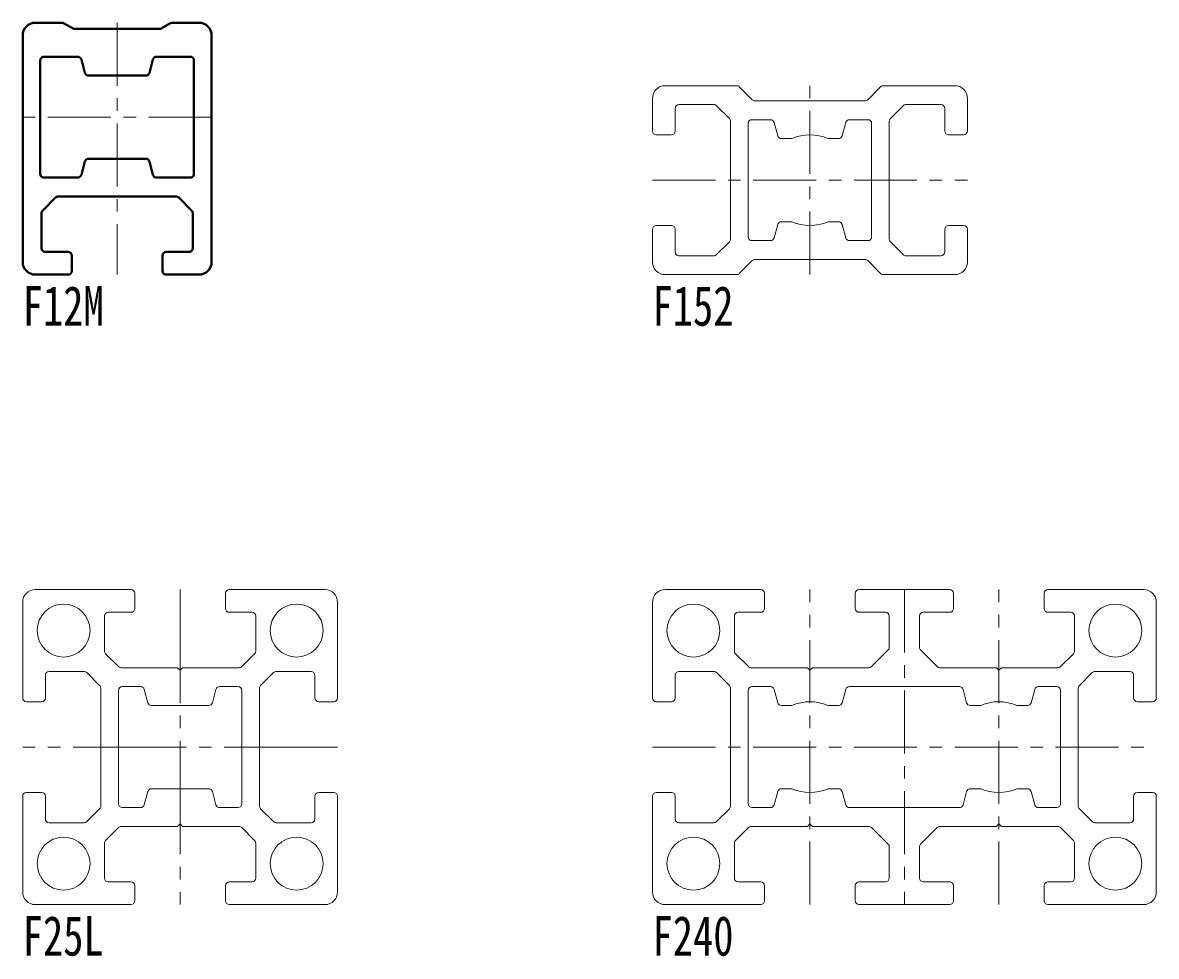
# Model space of a CAD drawing. Units: millimetres on the paper. Extents: x -594 to -264, y -425 to -350.
# Drawn here: x -594.5 to -504.5, y -424.6 to -350.5 of the extents above; entities that cross this region are included whole.
import ezdxf
from ezdxf.enums import TextEntityAlignment as Align

# ---------------------------------------------------------------- set-up
doc = ezdxf.new("R2010")
doc.units = ezdxf.units.MM
doc.linetypes.add('CHAIN1', pattern=[8, 5, -1, 1, -1])
doc.linetypes.add('CHAIN2', pattern=[12, 9, -1, 1, -1])
doc.layers.add('0-0', color=7, linetype='Continuous', lineweight=18)
doc.layers.add('0-1', color=4, linetype='CHAIN1', lineweight=18)
doc.styles.add('ＭＳ ゴシック', font='')
doc.styles.get('ＭＳ ゴシック').set_extended_font_data('MS Gothic')

msp = doc.modelspace()

# ---------------------------------------------------------------- linework, layer by layer
at = {"layer": '0-0', "lineweight": 40}
for p, q in [((-593.5, -350.5), (-591.396, -350.5)), ((-591.246, -350.54), (-590.45, -351)), ((-590.37, -351), (-583.63, -351)), ((-583.55, -351), (-582.754, -350.54)), ((-582.684, -350.5), (-580.5, -350.5)), ((-594.5, -369.5), (-594.5, -351.5)), ((-579.5, -351.5), (-579.5, -369.5)), ((-593.1, -362.5), (-593.1, -353.5)), ((-592.8, -353.2), (-590.132, -353.2)), ((-589.842, -353.422), (-589.56, -354.478)), ((-584.44, -354.478), (-584.158, -353.422)), ((-583.868, -353.2), (-581.2, -353.2)), ((-580.9, -353.5), (-580.9, -362.5)), ((-589.27, -354.7), (-584.73, -354.7)), ((-589.56, -361.522), (-589.842, -362.578)), ((-584.73, -361.3), (-589.27, -361.3)), ((-584.158, -362.578), (-584.44, -361.522)), ((-590.132, -362.8), (-592.8, -362.8)), ((-581.2, -362.8), (-583.868, -362.8)), ((-591.888, -364.388), (-592.912, -365.412)), ((-582.324, -364.3), (-591.676, -364.3)), ((-581.088, -365.412), (-582.112, -364.388)), ((-593, -365.624), (-593, -368.4)), ((-581, -368.4), (-581, -365.624)), ((-592.7, -368.7), (-590.9, -368.7)), ((-590.6, -369), (-590.6, -370.2)), ((-583.4, -370.2), (-583.4, -369)), ((-583.1, -368.7), (-581.3, -368.7)), ((-590.9, -370.5), (-593.5, -370.5)), ((-580.5, -370.5), (-583.1, -370.5))]:
    msp.add_line(p, q, dxfattribs=at)
at = {"layer": '0-0'}
for p, q in [((-537.824, -355.5), (-543.5, -355.5)), ((-520.5, -355.5), (-526.176, -355.5)), ((-536.588, -356.612), (-537.612, -355.588)), ((-526.388, -355.588), (-527.412, -356.612)), ((-544.5, -356.5), (-544.5, -359.1)), ((-542.7, -359.1), (-542.7, -357.3)), ((-542.4, -357), (-539.624, -357)), ((-539.412, -357.088), (-538.388, -358.112)), ((-527.624, -356.7), (-536.376, -356.7)), ((-525.612, -358.112), (-524.588, -357.088)), ((-524.376, -357), (-521.6, -357)), ((-521.3, -357.3), (-521.3, -359.1)), ((-519.5, -359.1), (-519.5, -356.5)), ((-535.132, -358.2), (-536.6, -358.2)), ((-527.4, -358.2), (-528.868, -358.2)), ((-538.3, -358.324), (-538.3, -367.676)), ((-536.9, -358.5), (-536.9, -367.5)), ((-534.56, -359.478), (-534.842, -358.422)), ((-529.158, -358.422), (-529.44, -359.478)), ((-527.1, -367.5), (-527.1, -358.5)), ((-525.7, -367.676), (-525.7, -358.324)), ((-544.2, -359.4), (-543, -359.4)), ((-533.439, -359.7), (-534.27, -359.7)), ((-529.73, -359.7), (-530.561, -359.7)), ((-521, -359.4), (-519.8, -359.4)), ((-534.27, -366.3), (-533.439, -366.3)), ((-530.561, -366.3), (-529.73, -366.3)), ((-544.5, -366.9), (-544.5, -369.5)), ((-543, -366.6), (-544.2, -366.6)), ((-542.7, -368.7), (-542.7, -366.9)), ((-534.842, -367.578), (-534.56, -366.522)), ((-529.44, -366.522), (-529.158, -367.578)), ((-521.3, -366.9), (-521.3, -368.7)), ((-519.8, -366.6), (-521, -366.6)), ((-519.5, -369.5), (-519.5, -366.9)), ((-538.388, -367.888), (-539.412, -368.912)), ((-536.6, -367.8), (-535.132, -367.8)), ((-528.868, -367.8), (-527.4, -367.8)), ((-524.588, -368.912), (-525.612, -367.888)), ((-539.624, -369), (-542.4, -369)), ((-521.6, -369), (-524.376, -369)), ((-537.612, -370.412), (-536.588, -369.388)), ((-536.376, -369.3), (-527.624, -369.3)), ((-527.412, -369.388), (-526.388, -370.412)), ((-543.5, -370.5), (-537.824, -370.5)), ((-526.176, -370.5), (-520.5, -370.5)), ((-585.9, -395.5), (-593.5, -395.5)), ((-585.6, -397), (-585.6, -395.8)), ((-578.4, -395.8), (-578.4, -397)), ((-570.5, -395.5), (-578.1, -395.5)), ((-535.9, -395.5), (-543.5, -395.5)), ((-535.6, -397), (-535.6, -395.8)), ((-528.4, -395.8), (-528.4, -397)), ((-520.9, -395.5), (-528.1, -395.5)), ((-520.6, -397), (-520.6, -395.8)), ((-513.4, -395.8), (-513.4, -397)), ((-505.5, -395.5), (-513.1, -395.5)), ((-594.5, -396.5), (-594.5, -404.1)), ((-569.5, -404.1), (-569.5, -396.5)), ((-544.5, -396.5), (-544.5, -404.1)), ((-504.5, -404.1), (-504.5, -396.5)), ((-588, -400.376), (-588, -397.6)), ((-587.7, -397.3), (-585.9, -397.3)), ((-578.1, -397.3), (-576.3, -397.3)), ((-576, -397.6), (-576, -400.376)), ((-538, -400.376), (-538, -397.6)), ((-537.7, -397.3), (-535.9, -397.3)), ((-528.1, -397.3), (-526, -397.3)), ((-525.7, -397.6), (-525.7, -400.076)), ((-523.3, -400.076), (-523.3, -397.6)), ((-523, -397.3), (-520.9, -397.3)), ((-513.1, -397.3), (-511.3, -397.3)), ((-511, -397.6), (-511, -400.376)), ((-525.788, -400.288), (-527.112, -401.612)), ((-521.888, -401.612), (-523.212, -400.288)), ((-586.888, -401.612), (-587.912, -400.588)), ((-576.088, -400.588), (-577.112, -401.612)), ((-536.888, -401.612), (-537.912, -400.588)), ((-511.088, -400.588), (-512.112, -401.612)), ((-592.7, -404.1), (-592.7, -402.3)), ((-592.4, -402), (-589.624, -402)), ((-589.412, -402.088), (-588.388, -403.112)), ((-575.612, -403.112), (-574.588, -402.088)), ((-574.376, -402), (-571.6, -402)), ((-571.3, -402.3), (-571.3, -404.1)), ((-542.7, -404.1), (-542.7, -402.3)), ((-542.4, -402), (-539.624, -402)), ((-539.412, -402.088), (-538.388, -403.112)), ((-510.612, -403.112), (-509.588, -402.088)), ((-509.376, -402), (-506.6, -402)), ((-506.3, -402.3), (-506.3, -404.1)), ((-585.132, -403.2), (-586.6, -403.2)), ((-577.4, -403.2), (-578.868, -403.2)), ((-536.6, -403.2), (-535.132, -403.2)), ((-528.868, -403.2), (-520.132, -403.2)), ((-513.868, -403.2), (-512.4, -403.2)), ((-588.3, -403.324), (-588.3, -412.676)), ((-586.9, -403.5), (-586.9, -412.5)), ((-584.56, -404.478), (-584.842, -403.422)), ((-579.158, -403.422), (-579.44, -404.478)), ((-577.1, -412.5), (-577.1, -403.5)), ((-575.7, -412.676), (-575.7, -403.324)), ((-538.3, -403.324), (-538.3, -412.676)), ((-536.9, -412.5), (-536.9, -403.5)), ((-534.842, -403.422), (-534.56, -404.478)), ((-529.44, -404.478), (-529.158, -403.422)), ((-519.842, -403.422), (-519.56, -404.478)), ((-514.44, -404.478), (-514.158, -403.422)), ((-512.1, -403.5), (-512.1, -412.5)), ((-510.7, -412.676), (-510.7, -403.324)), ((-594.2, -404.4), (-593, -404.4)), ((-579.73, -404.7), (-584.27, -404.7)), ((-571, -404.4), (-569.8, -404.4)), ((-544.2, -404.4), (-543, -404.4)), ((-534.27, -404.7), (-533.439, -404.7)), ((-530.561, -404.7), (-529.73, -404.7)), ((-519.27, -404.7), (-518.439, -404.7)), ((-515.561, -404.7), (-514.73, -404.7)), ((-506, -404.4), (-504.8, -404.4)), ((-584.27, -411.3), (-579.73, -411.3)), ((-533.439, -411.3), (-534.27, -411.3)), ((-529.73, -411.3), (-530.561, -411.3)), ((-518.439, -411.3), (-519.27, -411.3)), ((-514.73, -411.3), (-515.561, -411.3)), ((-594.5, -411.9), (-594.5, -419.5)), ((-593, -411.6), (-594.2, -411.6)), ((-592.7, -413.7), (-592.7, -411.9)), ((-584.842, -412.578), (-584.56, -411.522)), ((-579.44, -411.522), (-579.158, -412.578)), ((-571.3, -411.9), (-571.3, -413.7)), ((-569.8, -411.6), (-571, -411.6)), ((-569.5, -419.5), (-569.5, -411.9)), ((-544.5, -411.9), (-544.5, -419.5)), ((-543, -411.6), (-544.2, -411.6)), ((-542.7, -413.7), (-542.7, -411.9)), ((-534.56, -411.522), (-534.842, -412.578)), ((-529.158, -412.578), (-529.44, -411.522)), ((-519.56, -411.522), (-519.842, -412.578)), ((-514.158, -412.578), (-514.44, -411.522)), ((-506.3, -411.9), (-506.3, -413.7)), ((-504.8, -411.6), (-506, -411.6)), ((-504.5, -419.5), (-504.5, -411.9)), ((-588.388, -412.888), (-589.412, -413.912)), ((-586.6, -412.8), (-585.132, -412.8)), ((-578.868, -412.8), (-577.4, -412.8)), ((-574.588, -413.912), (-575.612, -412.888)), ((-538.388, -412.888), (-539.412, -413.912)), ((-535.132, -412.8), (-536.6, -412.8)), ((-520.132, -412.8), (-528.868, -412.8)), ((-512.4, -412.8), (-513.868, -412.8)), ((-509.588, -413.912), (-510.612, -412.888)), ((-589.624, -414), (-592.4, -414)), ((-571.6, -414), (-574.376, -414)), ((-539.624, -414), (-542.4, -414)), ((-506.6, -414), (-509.376, -414)), ((-587.912, -415.412), (-586.888, -414.388)), ((-577.112, -414.388), (-576.088, -415.412)), ((-537.912, -415.412), (-536.888, -414.388)), ((-527.112, -414.388), (-525.788, -415.712)), ((-523.212, -415.712), (-521.888, -414.388)), ((-512.112, -414.388), (-511.088, -415.412)), ((-588, -418.4), (-588, -415.624)), ((-576, -415.624), (-576, -418.4)), ((-538, -418.4), (-538, -415.624)), ((-511, -415.624), (-511, -418.4)), ((-525.7, -415.924), (-525.7, -418.4)), ((-523.3, -418.4), (-523.3, -415.924)), ((-585.9, -418.7), (-587.7, -418.7)), ((-585.6, -420.2), (-585.6, -419)), ((-578.4, -419), (-578.4, -420.2)), ((-576.3, -418.7), (-578.1, -418.7)), ((-535.9, -418.7), (-537.7, -418.7)), ((-535.6, -420.2), (-535.6, -419)), ((-528.4, -419), (-528.4, -420.2)), ((-526, -418.7), (-528.1, -418.7)), ((-520.9, -418.7), (-523, -418.7)), ((-520.6, -420.2), (-520.6, -419)), ((-513.4, -419), (-513.4, -420.2)), ((-511.3, -418.7), (-513.1, -418.7)), ((-593.5, -420.5), (-585.9, -420.5)), ((-578.1, -420.5), (-570.5, -420.5)), ((-543.5, -420.5), (-535.9, -420.5)), ((-528.1, -420.5), (-520.9, -420.5)), ((-513.1, -420.5), (-505.5, -420.5))]:
    msp.add_line(p, q, dxfattribs=at)
for points in [[(-577.324, -401.7), (-581.8, -401.7), (-582, -401.9), (-582.2, -401.7), (-586.676, -401.7)], [(-527.324, -401.7), (-531.8, -401.7), (-532, -401.9), (-532.2, -401.7), (-536.676, -401.7)], [(-512.324, -401.7), (-516.8, -401.7), (-517, -401.9), (-517.2, -401.7), (-521.676, -401.7)], [(-586.676, -414.3), (-582.2, -414.3), (-582, -414.1), (-581.8, -414.3), (-577.324, -414.3)], [(-536.676, -414.3), (-532.2, -414.3), (-532, -414.1), (-531.8, -414.3), (-527.324, -414.3)], [(-521.676, -414.3), (-517.2, -414.3), (-517, -414.1), (-516.8, -414.3), (-512.324, -414.3)]]:
    msp.add_lwpolyline(points, dxfattribs=at)
for centre in [(-591.25, -398.75), (-572.75, -398.75), (-541.25, -398.75), (-507.75, -398.75), (-591.25, -417.25), (-572.75, -417.25), (-541.25, -417.25), (-507.75, -417.25)]:
    msp.add_circle(centre, 2.1, dxfattribs=at)
at = {"layer": '0-0', "lineweight": 40}
for centre, radius, start, end in [((-593.5, -351.5), 1, 90, 180), ((-591.396, -350.8), 0.3, 60, 90), ((-590.37, -350.7), 0.3, 240, 270), ((-583.63, -350.7), 0.3, 270, 300), ((-582.604, -350.8), 0.3, 90, 120), ((-580.5, -351.5), 1, 0, 90), ((-592.8, -353.5), 0.3, 90, 180), ((-590.132, -353.5), 0.3, 15, 90), ((-583.868, -353.5), 0.3, 90, 165), ((-581.2, -353.5), 0.3, 0, 90), ((-589.27, -354.4), 0.3, 195, 270), ((-584.73, -354.4), 0.3, 270, 345), ((-589.27, -361.6), 0.3, 90, 165), ((-584.73, -361.6), 0.3, 15, 90), ((-592.8, -362.5), 0.3, 180, 270), ((-590.132, -362.5), 0.3, 270, 345), ((-583.868, -362.5), 0.3, 195, 270), ((-581.2, -362.5), 0.3, 270, 0), ((-591.676, -364.6), 0.3, 90, 135), ((-582.324, -364.6), 0.3, 45, 90), ((-592.7, -365.624), 0.3, 135, 180), ((-581.3, -365.624), 0.3, 0, 45), ((-592.7, -368.4), 0.3, 180, 270), ((-590.9, -369), 0.3, 0, 90), ((-583.1, -369), 0.3, 90, 180), ((-581.3, -368.4), 0.3, 270, 0), ((-593.5, -369.5), 1, 180, 270), ((-580.5, -369.5), 1, 270, 0), ((-590.9, -370.2), 0.3, 270, 0), ((-583.1, -370.2), 0.3, 180, 270)]:
    msp.add_arc(centre, radius, start, end, dxfattribs=at)
at = {"layer": '0-0'}
for centre, radius, start, end in [((-543.5, -356.5), 1, 90, 180), ((-537.824, -355.8), 0.3, 45, 90), ((-526.176, -355.8), 0.3, 90, 135), ((-520.5, -356.5), 1, 0, 90), ((-542.4, -357.3), 0.3, 90, 180), ((-539.624, -357.3), 0.3, 45, 90), ((-536.376, -356.4), 0.3, 225, 270), ((-527.624, -356.4), 0.3, 270, 315), ((-524.376, -357.3), 0.3, 90, 135), ((-521.6, -357.3), 0.3, 0, 90), ((-538.6, -358.324), 0.3, 0, 45), ((-536.6, -358.5), 0.3, 90, 180), ((-535.132, -358.5), 0.3, 15, 90), ((-528.868, -358.5), 0.3, 90, 165), ((-527.4, -358.5), 0.3, 0, 90), ((-525.4, -358.324), 0.3, 135, 180), ((-544.2, -359.1), 0.3, 180, 270), ((-543, -359.1), 0.3, 270, 0), ((-521, -359.1), 0.3, 180, 270), ((-519.8, -359.1), 0.3, 270, 0), ((-534.27, -359.4), 0.3, 195, 270), ((-532, -363), 3.6, 66.44354, 113.55646), ((-529.73, -359.4), 0.3, 270, 345), ((-534.27, -366.6), 0.3, 90, 165), ((-529.73, -366.6), 0.3, 15, 90), ((-544.2, -366.9), 0.3, 90, 180), ((-543, -366.9), 0.3, 0, 90), ((-532, -363), 3.6, 246.44354, 293.55646), ((-521, -366.9), 0.3, 90, 180), ((-519.8, -366.9), 0.3, 0, 90), ((-538.6, -367.676), 0.3, 315, 0), ((-536.6, -367.5), 0.3, 180, 270), ((-535.132, -367.5), 0.3, 270, 345), ((-528.868, -367.5), 0.3, 195, 270), ((-527.4, -367.5), 0.3, 270, 0), ((-525.4, -367.676), 0.3, 180, 225), ((-542.4, -368.7), 0.3, 180, 270), ((-539.624, -368.7), 0.3, 270, 315), ((-524.376, -368.7), 0.3, 225, 270), ((-521.6, -368.7), 0.3, 270, 0), ((-543.5, -369.5), 1, 180, 270), ((-536.376, -369.6), 0.3, 90, 135), ((-527.624, -369.6), 0.3, 45, 90), ((-520.5, -369.5), 1, 270, 0), ((-537.824, -370.2), 0.3, 270, 315), ((-526.176, -370.2), 0.3, 225, 270), ((-593.5, -396.5), 1, 90, 180), ((-585.9, -395.8), 0.3, 0, 90), ((-578.1, -395.8), 0.3, 90, 180), ((-570.5, -396.5), 1, 0, 90), ((-543.5, -396.5), 1, 90, 180), ((-535.9, -395.8), 0.3, 0, 90), ((-528.1, -395.8), 0.3, 90, 180), ((-520.9, -395.8), 0.3, 0, 90), ((-513.1, -395.8), 0.3, 90, 180), ((-505.5, -396.5), 1, 0, 90), ((-587.7, -397.6), 0.3, 90, 180), ((-585.9, -397), 0.3, 270, 0), ((-578.1, -397), 0.3, 180, 270), ((-576.3, -397.6), 0.3, 0, 90), ((-537.7, -397.6), 0.3, 90, 180), ((-535.9, -397), 0.3, 270, 0), ((-528.1, -397), 0.3, 180, 270), ((-526, -397.6), 0.3, 0, 90), ((-523, -397.6), 0.3, 90, 180), ((-520.9, -397), 0.3, 270, 0), ((-513.1, -397), 0.3, 180, 270), ((-511.3, -397.6), 0.3, 0, 90), ((-587.7, -400.376), 0.3, 180, 225), ((-576.3, -400.376), 0.3, 315, 0), ((-537.7, -400.376), 0.3, 180, 225), ((-526, -400.076), 0.3, 315, 0), ((-523, -400.076), 0.3, 180, 225), ((-511.3, -400.376), 0.3, 315, 0), ((-592.4, -402.3), 0.3, 90, 180), ((-589.624, -402.3), 0.3, 45, 90), ((-586.676, -401.4), 0.3, 225, 270), ((-577.324, -401.4), 0.3, 270, 315), ((-574.376, -402.3), 0.3, 90, 135), ((-571.6, -402.3), 0.3, 0, 90), ((-542.4, -402.3), 0.3, 90, 180), ((-539.624, -402.3), 0.3, 45, 90), ((-536.676, -401.4), 0.3, 225, 270), ((-527.324, -401.4), 0.3, 270, 315), ((-521.676, -401.4), 0.3, 225, 270), ((-512.324, -401.4), 0.3, 270, 315), ((-509.376, -402.3), 0.3, 90, 135), ((-506.6, -402.3), 0.3, 0, 90), ((-588.6, -403.324), 0.3, 0, 45), ((-586.6, -403.5), 0.3, 90, 180), ((-585.132, -403.5), 0.3, 15, 90), ((-578.868, -403.5), 0.3, 90, 165), ((-577.4, -403.5), 0.3, 0, 90), ((-575.4, -403.324), 0.3, 135, 180), ((-538.6, -403.324), 0.3, 0, 45), ((-536.6, -403.5), 0.3, 90, 180), ((-535.132, -403.5), 0.3, 15, 90), ((-528.868, -403.5), 0.3, 90, 165), ((-520.132, -403.5), 0.3, 15, 90), ((-513.868, -403.5), 0.3, 90, 165), ((-512.4, -403.5), 0.3, 0, 90), ((-510.4, -403.324), 0.3, 135, 180), ((-594.2, -404.1), 0.3, 180, 270), ((-593, -404.1), 0.3, 270, 0), ((-571, -404.1), 0.3, 180, 270), ((-569.8, -404.1), 0.3, 270, 0), ((-544.2, -404.1), 0.3, 180, 270), ((-543, -404.1), 0.3, 270, 0), ((-506, -404.1), 0.3, 180, 270), ((-504.8, -404.1), 0.3, 270, 0), ((-584.27, -404.4), 0.3, 195, 270), ((-579.73, -404.4), 0.3, 270, 345), ((-534.27, -404.4), 0.3, 195, 270), ((-532, -408), 3.6, 66.44354, 113.55646), ((-529.73, -404.4), 0.3, 270, 345), ((-519.27, -404.4), 0.3, 195, 270), ((-517, -408), 3.6, 66.44354, 113.55646), ((-514.73, -404.4), 0.3, 270, 345), ((-584.27, -411.6), 0.3, 90, 165), ((-579.73, -411.6), 0.3, 15, 90), ((-534.27, -411.6), 0.3, 90, 165), ((-529.73, -411.6), 0.3, 15, 90), ((-519.27, -411.6), 0.3, 90, 165), ((-514.73, -411.6), 0.3, 15, 90), ((-594.2, -411.9), 0.3, 90, 180), ((-593, -411.9), 0.3, 0, 90), ((-571, -411.9), 0.3, 90, 180), ((-569.8, -411.9), 0.3, 0, 90), ((-544.2, -411.9), 0.3, 90, 180), ((-543, -411.9), 0.3, 0, 90), ((-532, -408), 3.6, 246.44354, 293.55646), ((-517, -408), 3.6, 246.44354, 293.55646), ((-506, -411.9), 0.3, 90, 180), ((-504.8, -411.9), 0.3, 0, 90), ((-588.6, -412.676), 0.3, 315, 0), ((-586.6, -412.5), 0.3, 180, 270), ((-585.132, -412.5), 0.3, 270, 345), ((-578.868, -412.5), 0.3, 195, 270), ((-577.4, -412.5), 0.3, 270, 0), ((-575.4, -412.676), 0.3, 180, 225), ((-538.6, -412.676), 0.3, 315, 0), ((-536.6, -412.5), 0.3, 180, 270), ((-535.132, -412.5), 0.3, 270, 345), ((-528.868, -412.5), 0.3, 195, 270), ((-520.132, -412.5), 0.3, 270, 345), ((-513.868, -412.5), 0.3, 195, 270), ((-512.4, -412.5), 0.3, 270, 0), ((-510.4, -412.676), 0.3, 180, 225), ((-592.4, -413.7), 0.3, 180, 270), ((-589.624, -413.7), 0.3, 270, 315), ((-574.376, -413.7), 0.3, 225, 270), ((-571.6, -413.7), 0.3, 270, 0), ((-542.4, -413.7), 0.3, 180, 270), ((-539.624, -413.7), 0.3, 270, 315), ((-509.376, -413.7), 0.3, 225, 270), ((-506.6, -413.7), 0.3, 270, 0), ((-586.676, -414.6), 0.3, 90, 135), ((-577.324, -414.6), 0.3, 45, 90), ((-536.676, -414.6), 0.3, 90, 135), ((-527.324, -414.6), 0.3, 45, 90), ((-521.676, -414.6), 0.3, 90, 135), ((-512.324, -414.6), 0.3, 45, 90), ((-587.7, -415.624), 0.3, 135, 180), ((-576.3, -415.624), 0.3, 0, 45), ((-537.7, -415.624), 0.3, 135, 180), ((-526, -415.924), 0.3, 0, 45), ((-523, -415.924), 0.3, 135, 180), ((-511.3, -415.624), 0.3, 0, 45), ((-587.7, -418.4), 0.3, 180, 270), ((-576.3, -418.4), 0.3, 270, 0), ((-537.7, -418.4), 0.3, 180, 270), ((-526, -418.4), 0.3, 270, 0), ((-523, -418.4), 0.3, 180, 270), ((-511.3, -418.4), 0.3, 270, 0), ((-585.9, -419), 0.3, 0, 90), ((-578.1, -419), 0.3, 90, 180), ((-535.9, -419), 0.3, 0, 90), ((-528.1, -419), 0.3, 90, 180), ((-520.9, -419), 0.3, 0, 90), ((-513.1, -419), 0.3, 90, 180), ((-593.5, -419.5), 1, 180, 270), ((-585.9, -420.2), 0.3, 270, 0), ((-578.1, -420.2), 0.3, 180, 270), ((-570.5, -419.5), 1, 270, 0), ((-543.5, -419.5), 1, 180, 270), ((-535.9, -420.2), 0.3, 270, 0), ((-528.1, -420.2), 0.3, 180, 270), ((-520.9, -420.2), 0.3, 270, 0), ((-513.1, -420.2), 0.3, 180, 270), ((-505.5, -419.5), 1, 270, 0)]:
    msp.add_arc(centre, radius, start, end, dxfattribs=at)
at = {"layer": '0-1'}
for p, q in [((-587, -350.5), (-587, -370.5)), ((-532, -370.5), (-532, -355.5)), ((-579.5, -358), (-594.5, -358)), ((-544.5, -363), (-519.5, -363)), ((-532, -420.5), (-532, -395.5)), ((-524.5, -395.5), (-524.5, -420.5)), ((-517, -420.5), (-517, -395.5)), ((-544.5, -408), (-504.5, -408))]:
    msp.add_line(p, q, dxfattribs=at)
at = {"layer": '0-1', "linetype": 'CHAIN2'}
for p, q in [((-582, -395.5), (-582, -420.5)), ((-569.5, -408), (-594.5, -408))]:
    msp.add_line(p, q, dxfattribs=at)

# ---------------------------------------------------------------- texts
at = {"layer": '0-0', "style": 'ＭＳ ゴシック', "width": 0.75}
for s, p in [('F12M', (-594.5, -375.5)), ('F152', (-544.5, -375.5)), ('F25L', (-594.5, -425.5)), ('F240', (-544.5, -425.5))]:
    msp.add_text(s, height=3.152, dxfattribs=at).set_placement(p, align=Align.BOTTOM_LEFT)

doc.saveas('drawing.dxf')
